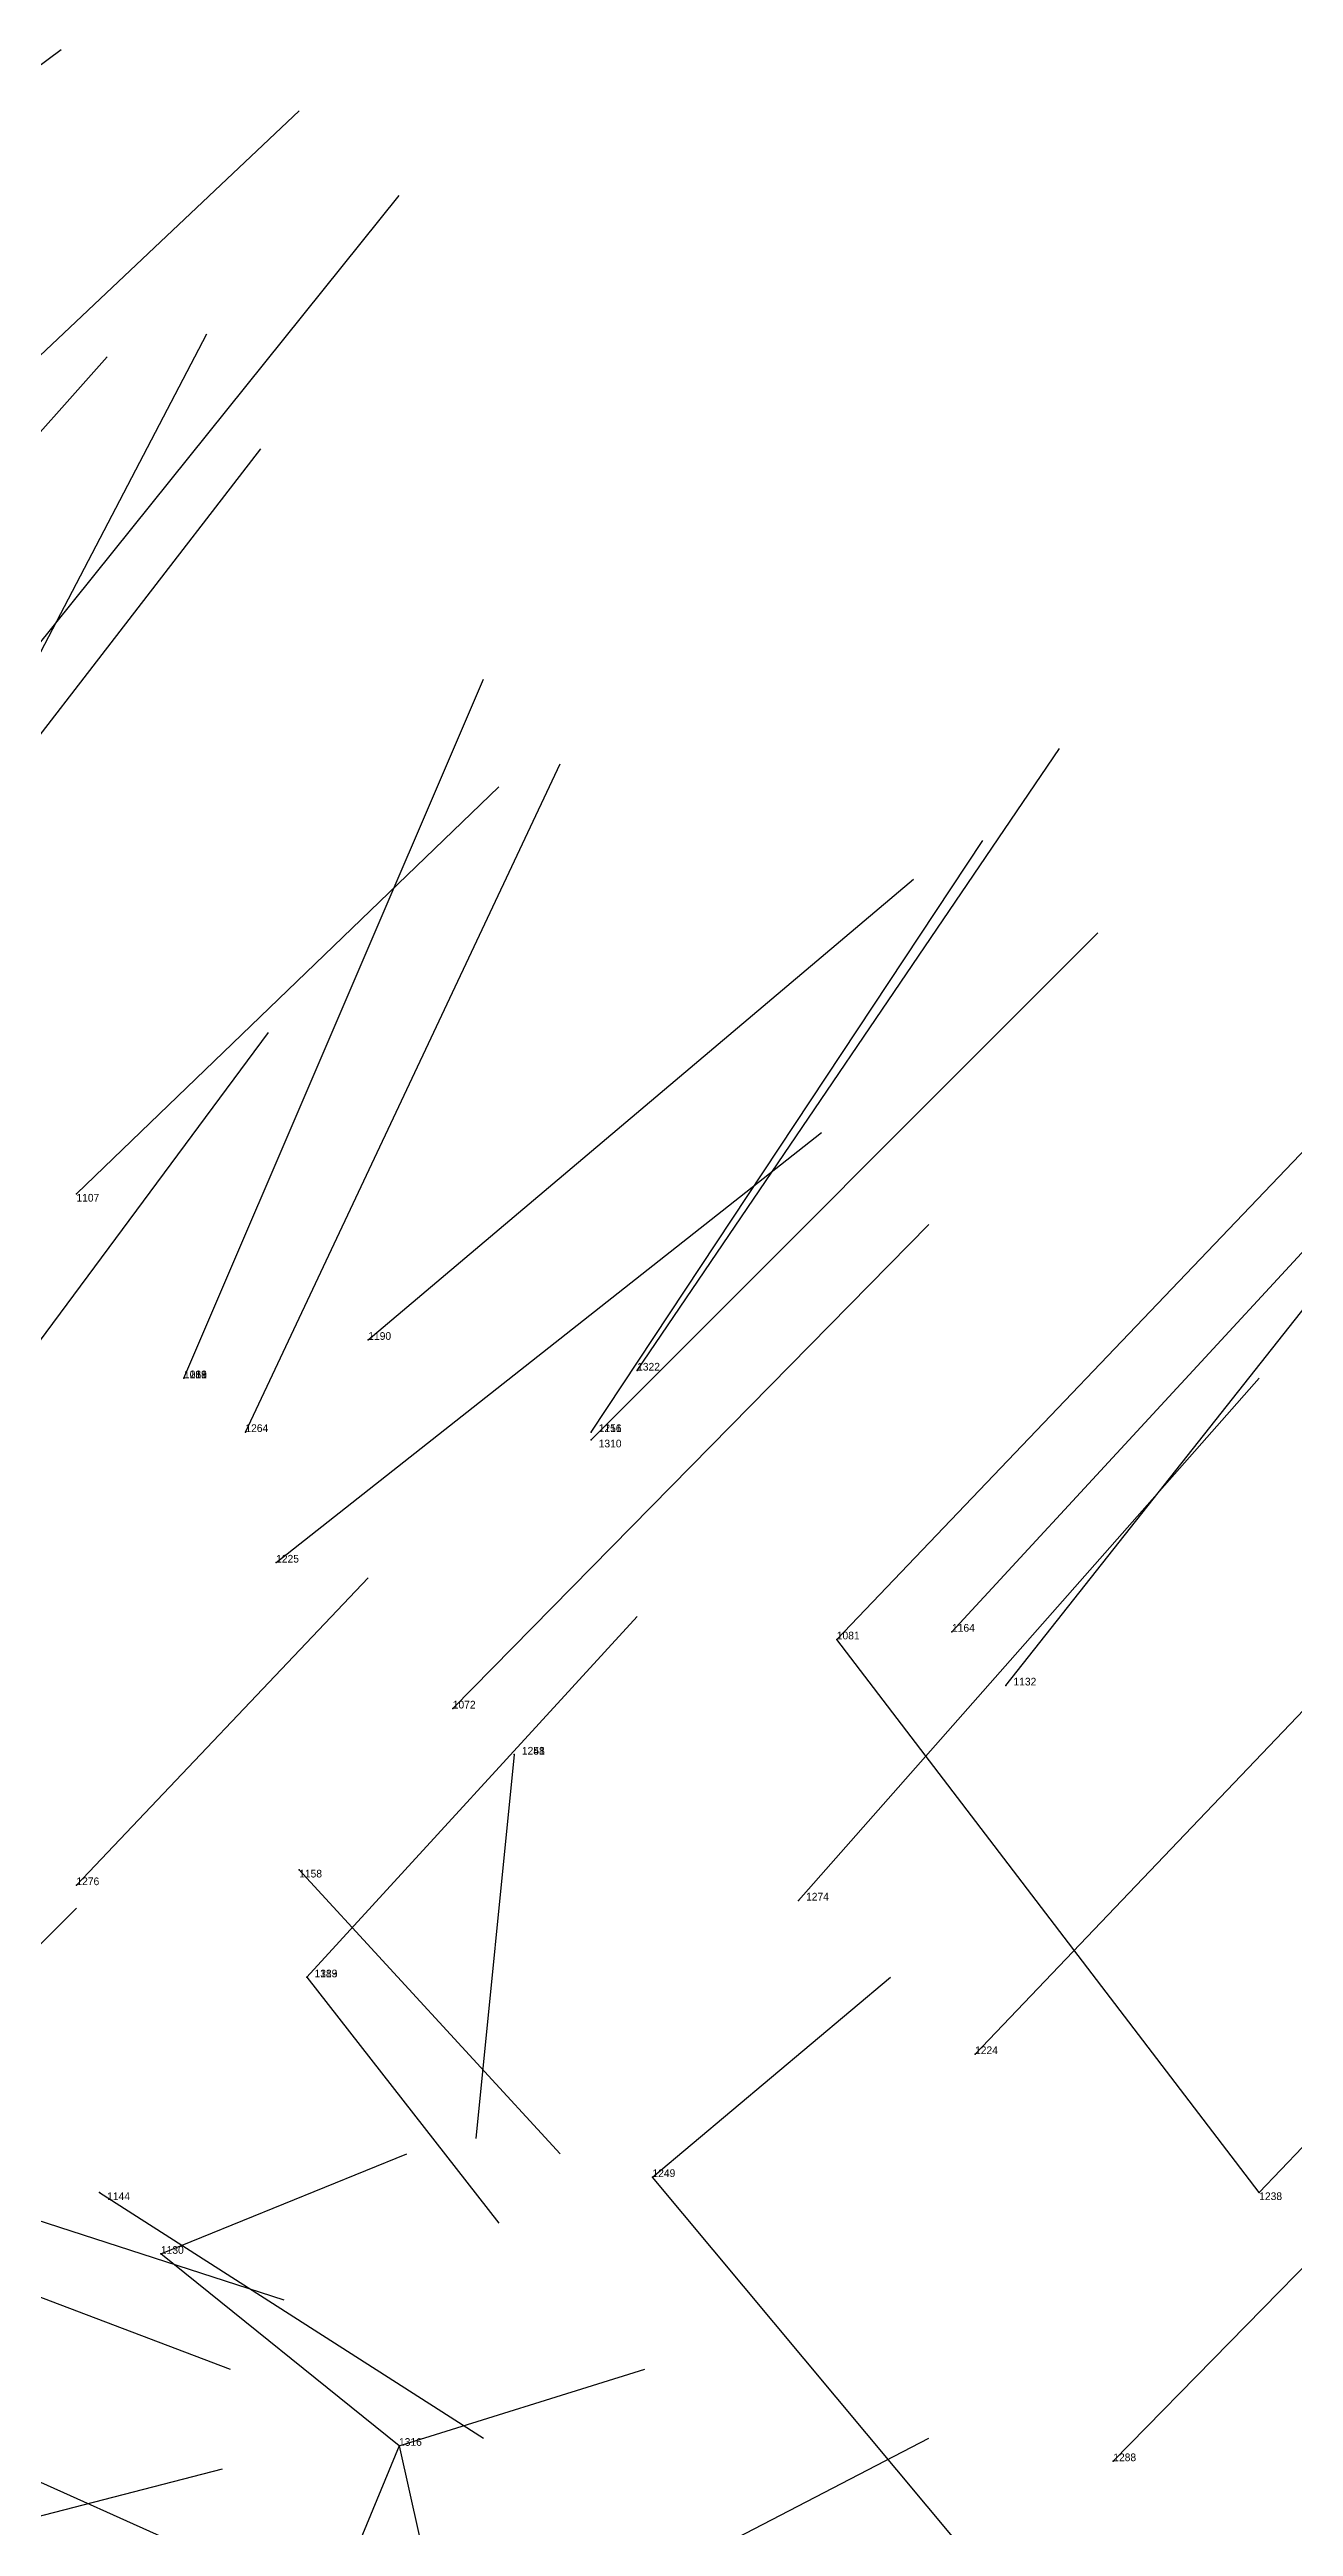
# Model space of a CAD drawing. Extents: x -747426.44 to -747424.45, y -964659.9 to -964657.28.
# Drawn here: x -747425.1135 to -747424.9515, y -964657.7235 to -964657.401 of the extents above; entities that cross this region are included whole.
import ezdxf

# ---------------------------------------------------------------- set-up
doc = ezdxf.new("R2010")
doc.units = 0
for name, color, linetype in [('Facilities', 3, 'CONTINUOUS'), ('Facilities_lines', 3, 'CONTINUOUS'), ('Normals', 1, 'CONTINUOUS'), ('Source_points', 5, 'CONTINUOUS'), ('Text', 3, 'CONTINUOUS')]:
    doc.layers.add(name, color=color, linetype=linetype)

msp = doc.modelspace()

# ---------------------------------------------------------------- linework, layer by layer
at = {"layer": 'Facilities', "color": 3}
for p in [(-747425.11, -964657.55, 137.298), (-747425.072, -964657.569, 137.284), (-747425.096, -964657.574, 137.164), (-747425.037, -964657.573, 137.12), (-747425.088, -964657.581, 137.155), (-747425.043, -964657.581, 137.12), (-747425.043, -964657.582, 137.277), (-747425.084, -964657.598, 137.285), (-747424.996, -964657.607, 137.087), (-747424.989, -964657.614, 137.088), (-747425.061, -964657.617, 137.288), (-747425.053, -964657.623, 137.122), (-747425.081, -964657.638, 137.13), (-747425.11, -964657.64, 137.305), (-747425.016, -964657.642, 137.275), (-747425.08, -964657.652, 137.132), (-747425.08, -964657.652, 137.299), (-747424.993, -964657.662, 137.268), (-747425.107, -964657.68, 137.151), (-747424.956, -964657.68, 137.263), (-747425.068, -964657.713, 137.304), (-747424.975, -964657.715, 137.274)]:
    msp.add_point(p, dxfattribs=at)
at = {"layer": 'Facilities_lines', "color": 3}
for p, q in [((-747425.096, -964657.574, 137.164), (-747425.096, -964657.574, 137.164)), ((-747425.096, -964657.574, 137.164), (-747425.096, -964657.574, 137.164)), ((-747425.096, -964657.574, 137.164), (-747425.096, -964657.574, 137.164)), ((-747425.043, -964657.581, 137.12), (-747425.043, -964657.581, 137.12)), ((-747424.956, -964657.68, 137.263), (-747425.011, -964657.608, 137.263)), ((-747425.053, -964657.623, 137.122), (-747425.053, -964657.623, 137.122)), ((-747424.964, -964657.763, 137.278), (-747425.035, -964657.678, 137.285)), ((-747425.068, -964657.713, 137.304), (-747425.099, -964657.688, 137.31)), ((-747425.068, -964657.713, 137.304), (-747425.08, -964657.742, 137.306)), ((-747425.068, -964657.713, 137.304), (-747425.057, -964657.762, 137.299))]:
    msp.add_line(p, q, dxfattribs=at)
at = {"layer": 'Normals', "color": 1}
for p, q in [((-747425.189, -964657.458, 137.314), (-747425.112, -964657.401, 137.341)), ((-747425.152, -964657.476, 137.309), (-747425.081, -964657.409, 137.329)), ((-747425.129, -964657.496, 137.302), (-747425.068, -964657.42, 137.324)), ((-747425.139, -964657.526, 137.205), (-747425.093, -964657.438, 137.193)), ((-747425.17, -964657.513, 137.31), (-747425.106, -964657.441, 137.337)), ((-747425.147, -964657.532, 137.303), (-747425.086, -964657.453, 137.311)), ((-747425.096, -964657.574, 137.164), (-747425.057, -964657.483, 137.152)), ((-747425.096, -964657.574, 137.164), (-747425.057, -964657.483, 137.152)), ((-747425.096, -964657.574, 137.164), (-747425.057, -964657.483, 137.152)), ((-747425.096, -964657.574, 137.164), (-747425.057, -964657.483, 137.152)), ((-747425.088, -964657.581, 137.155), (-747425.047, -964657.494, 137.128)), ((-747425.037, -964657.573, 137.12), (-747424.982, -964657.492, 137.099)), ((-747425.11, -964657.55, 137.298), (-747425.055, -964657.497, 137.362)), ((-747425.043, -964657.581, 137.12), (-747424.992, -964657.504, 137.082)), ((-747425.043, -964657.581, 137.12), (-747424.992, -964657.504, 137.082)), ((-747425.072, -964657.569, 137.284), (-747425.001, -964657.509, 137.321)), ((-747425.043, -964657.582, 137.277), (-747424.977, -964657.516, 137.312)), ((-747425.128, -964657.587, 137.299), (-747425.085, -964657.529, 137.368)), ((-747425.084, -964657.598, 137.285), (-747425.013, -964657.542, 137.327)), ((-747425.011, -964657.608, 137.263), (-747424.947, -964657.541, 137.299)), ((-747424.996, -964657.607, 137.087), (-747424.936, -964657.542, 137.04)), ((-747424.989, -964657.614, 137.088), (-747424.94, -964657.552, 137.027)), ((-747425.061, -964657.617, 137.288), (-747424.999, -964657.554, 137.335)), ((-747425.016, -964657.642, 137.275), (-747424.956, -964657.574, 137.317)), ((-747424.993, -964657.662, 137.268), (-747424.93, -964657.596, 137.31)), ((-747425.11, -964657.64, 137.305), (-747425.072, -964657.6, 137.389)), ((-747425.08, -964657.652, 137.299), (-747425.037, -964657.605, 137.376)), ((-747424.956, -964657.68, 137.263), (-747424.891, -964657.612, 137.299)), ((-747425.053, -964657.623, 137.122), (-747425.058, -964657.673, 137.208)), ((-747425.053, -964657.623, 137.122), (-747425.058, -964657.673, 137.208)), ((-747425.081, -964657.638, 137.13), (-747425.047, -964657.675, 137.216)), ((-747425.136, -964657.669, 137.315), (-747425.11, -964657.643, 137.408)), ((-747425.08, -964657.652, 137.132), (-747425.055, -964657.684, 137.223)), ((-747425.035, -964657.678, 137.285), (-747425.004, -964657.652, 137.376)), ((-747424.975, -964657.715, 137.274), (-747424.928, -964657.667, 137.348)), ((-747425.099, -964657.688, 137.31), (-747425.067, -964657.675, 137.404)), ((-747425.107, -964657.68, 137.151), (-747425.057, -964657.712, 137.232)), ((-747425.12, -964657.682, 137.15), (-747425.083, -964657.694, 137.242)), ((-747425.127, -964657.689, 137.15), (-747425.09, -964657.703, 137.242)), ((-747425.068, -964657.713, 137.304), (-747425.036, -964657.703, 137.398)), ((-747425.132, -964657.71, 137.151), (-747425.094, -964657.727, 137.242)), ((-747425.024, -964657.725, 137.29), (-747424.999, -964657.712, 137.386)), ((-747425.118, -964657.723, 137.32), (-747425.091, -964657.716, 137.416))]:
    msp.add_line(p, q, dxfattribs=at)
at = {"layer": 'Source_points', "color": 5}
for p in [(-747425.096, -964657.574, 137.164), (-747425.096, -964657.574, 137.164), (-747425.096, -964657.574, 137.164), (-747425.043, -964657.581, 137.12), (-747425.011, -964657.608, 137.263), (-747425.053, -964657.623, 137.122), (-747425.035, -964657.678, 137.285), (-747425.099, -964657.688, 137.31)]:
    msp.add_point(p, dxfattribs=at)

# ---------------------------------------------------------------- texts
at = {"layer": 'Text', "color": 3}
for s, p in [('1107', (-747425.11, -964657.551, 137.298)), ('1190', (-747425.072, -964657.569, 137.284)), ('1283', (-747425.096, -964657.574, 137.164)), ('1069', (-747425.096, -964657.574, 137.164)), ('1118', (-747425.096, -964657.574, 137.164)), ('1131', (-747425.096, -964657.574, 137.164)), ('1322', (-747425.037, -964657.573, 137.12)), ('1264', (-747425.088, -964657.581, 137.155)), ('1211', (-747425.042, -964657.581, 137.12)), ('1156', (-747425.042, -964657.581, 137.12)), ('1310', (-747425.042, -964657.583, 137.277)), ('1225', (-747425.084, -964657.598, 137.285)), ('1081', (-747425.011, -964657.608, 137.263)), ('1164', (-747424.996, -964657.607, 137.087)), ('1132', (-747424.988, -964657.614, 137.088)), ('1072', (-747425.061, -964657.617, 137.288)), ('1258', (-747425.052, -964657.623, 137.122)), ('1241', (-747425.052, -964657.623, 137.122)), ('1276', (-747425.11, -964657.64, 137.305)), ('1158', (-747425.081, -964657.639, 137.13)), ('1274', (-747425.015, -964657.642, 137.275)), ('1189', (-747425.079, -964657.652, 137.132)), ('1313', (-747425.079, -964657.652, 137.299)), ('1224', (-747424.993, -964657.662, 137.268)), ('1249', (-747425.035, -964657.678, 137.285)), ('1144', (-747425.106, -964657.681, 137.151)), ('1238', (-747424.956, -964657.681, 137.263)), ('1130', (-747425.099, -964657.688, 137.31)), ('1316', (-747425.068, -964657.713, 137.304)), ('1288', (-747424.975, -964657.715, 137.274))]:
    msp.add_text(s, height=0.001, dxfattribs=at).set_placement(p)

doc.saveas('drawing.dxf')
